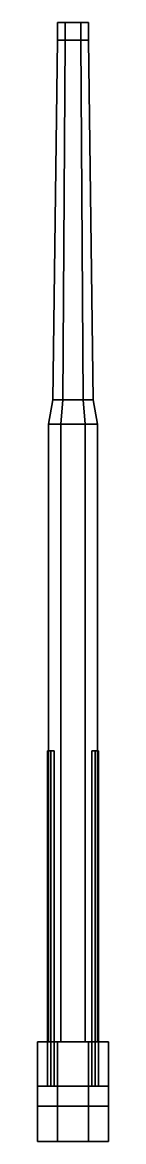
# Model space of a CAD drawing. Extents: x -0.16 to 0.16, y -0.51 to 4.53.
import ezdxf

# ---------------------------------------------------------------- set-up
doc = ezdxf.new("R2010")
doc.units = 0
doc.layers.add('GUN', color=1, linetype='CONTINUOUS')

msp = doc.modelspace()

# ---------------------------------------------------------------- linework, layer by layer
at = {"layer": 'GUN'}
for points in [[(-0.035, 4.53, 0.0706), (-0.07, 4.53, 0.01), (-0.07, 4.45, 0.01), (-0.035, 4.45, 0.0706)], [(-0.07, 4.53, 0.01), (-0.035, 4.53, -0.0506), (-0.035, 4.45, -0.0506), (-0.07, 4.45, 0.01)], [(0.07, 4.53, 0.01), (-0.07, 4.53, 0.01), (-0.035, 4.53, 0.0706), (0.035, 4.53, 0.0706)], [(0.035, 4.53, -0.0506), (-0.035, 4.53, -0.0506), (-0.07, 4.53, 0.01), (0.07, 4.53, 0.01)], [(0.035, 4.53, 0.0706), (-0.035, 4.53, 0.0706), (-0.035, 4.45, 0.0706), (0.035, 4.45, 0.0706)], [(-0.035, 4.53, -0.0506), (0.035, 4.53, -0.0506), (0.035, 4.45, -0.0506), (-0.035, 4.45, -0.0506)], [(0.07, 4.53, 0.01), (0.035, 4.53, 0.0706), (0.035, 4.45, 0.0706), (0.07, 4.45, 0.01)], [(0.035, 4.53, -0.0506), (0.07, 4.53, 0.01), (0.07, 4.45, 0.01), (0.035, 4.45, -0.0506)], [(-0.045, 2.83, -0.0679), (-0.09, 2.83, 0.01), (-0.07, 4.45, 0.01), (-0.035, 4.45, -0.0506)], [(-0.09, 2.83, 0.01), (-0.045, 2.83, 0.0879), (-0.035, 4.45, 0.0706), (-0.07, 4.45, 0.01)], [(0.045, 2.83, -0.0679), (-0.045, 2.83, -0.0679), (-0.035, 4.45, -0.0506), (0.035, 4.45, -0.0506)], [(-0.045, 2.83, 0.0879), (0.045, 2.83, 0.0879), (0.035, 4.45, 0.0706), (-0.035, 4.45, 0.0706)], [(0.09, 2.83, 0.01), (0.045, 2.83, -0.0679), (0.035, 4.45, -0.0506), (0.07, 4.45, 0.01)], [(0.045, 2.83, 0.0879), (0.09, 2.83, 0.01), (0.07, 4.45, 0.01), (0.035, 4.45, 0.0706)], [(-0.055, 2.72, -0.0853), (-0.11, 2.72, 0.01), (-0.09, 2.83, 0.01), (-0.045, 2.83, -0.0679)], [(-0.11, 2.72, 0.01), (-0.055, 2.72, 0.1053), (-0.045, 2.83, 0.0879), (-0.09, 2.83, 0.01)], [(0.055, 2.72, -0.0853), (-0.055, 2.72, -0.0853), (-0.045, 2.83, -0.0679), (0.045, 2.83, -0.0679)], [(-0.055, 2.72, 0.1053), (0.055, 2.72, 0.1053), (0.045, 2.83, 0.0879), (-0.045, 2.83, 0.0879)], [(0.11, 2.72, 0.01), (0.055, 2.72, -0.0853), (0.045, 2.83, -0.0679), (0.09, 2.83, 0.01)], [(0.055, 2.72, 0.1053), (0.11, 2.72, 0.01), (0.09, 2.83, 0.01), (0.045, 2.83, 0.0879)], [(-0.055, 2.72, 0.1053), (-0.11, 2.72, 0.01), (-0.11, -0.06, 0.01), (-0.055, -0.06, 0.1053)], [(-0.11, 2.72, 0.01), (-0.055, 2.72, -0.0853), (-0.055, -0.06, -0.0853), (-0.11, -0.06, 0.01)], [(0.055, 2.72, 0.1053), (-0.055, 2.72, 0.1053), (-0.055, -0.06, 0.1053), (0.055, -0.06, 0.1053)], [(-0.055, 2.72, -0.0853), (0.055, 2.72, -0.0853), (0.055, -0.06, -0.0853), (-0.055, -0.06, -0.0853)], [(0.11, 2.72, 0.01), (0.055, 2.72, 0.1053), (0.055, -0.06, 0.1053), (0.11, -0.06, 0.01)], [(0.055, 2.72, -0.0853), (0.11, 2.72, 0.01), (0.11, -0.06, 0.01), (0.055, -0.06, -0.0853)], [(-0.1, 1.25, 0.245), (-0.115, 1.25, 0.23), (-0.115, -0.26, 0.23), (-0.1, -0.26, 0.245)], [(-0.115, 1.25, 0.23), (-0.1, 1.25, 0.215), (-0.1, -0.26, 0.215), (-0.115, -0.26, 0.23)], [(-0.085, 1.25, 0.23), (-0.1, 1.25, 0.245), (-0.1, -0.26, 0.245), (-0.085, -0.26, 0.23)], [(-0.1, 1.25, 0.215), (-0.085, 1.25, 0.23), (-0.085, -0.26, 0.23), (-0.1, -0.26, 0.215)], [(0.1, 1.25, 0.245), (0.085, 1.25, 0.23), (0.085, -0.26, 0.23), (0.1, -0.26, 0.245)], [(0.085, 1.25, 0.23), (0.1, 1.25, 0.215), (0.1, -0.26, 0.215), (0.085, -0.26, 0.23)], [(0.115, 1.25, 0.23), (0.1, 1.25, 0.245), (0.1, -0.26, 0.245), (0.115, -0.26, 0.23)], [(0.1, 1.25, 0.215), (0.115, 1.25, 0.23), (0.115, -0.26, 0.23), (0.1, -0.26, 0.215)], [(-0.16, -0.06, -0.17), (-0.16, -0.51, -0.17), (-0.16, -0.51, 0.16), (-0.16, -0.06, 0.16)], [(-0.16, -0.06, 0.16), (-0.16, -0.51, 0.16), (0.16, -0.51, 0.16), (0.16, -0.06, 0.16)], [(0.16, -0.06, 0.16), (0.16, -0.06, -0.17), (-0.16, -0.06, -0.17), (-0.16, -0.06, 0.16)], [(-0.07, -0.06, -0.34), (-0.07, -0.51, -0.34), (-0.16, -0.51, -0.17), (-0.16, -0.06, -0.17)], [(0.16, -0.06, -0.17), (0.07, -0.06, -0.34), (-0.07, -0.06, -0.34), (-0.16, -0.06, -0.17)], [(0.07, -0.06, -0.34), (0.07, -0.51, -0.34), (-0.07, -0.51, -0.34), (-0.07, -0.06, -0.34)], [(0.16, -0.51, -0.17), (0.07, -0.51, -0.34), (0.07, -0.06, -0.34), (0.16, -0.06, -0.17)], [(0.16, -0.51, 0.16), (0.16, -0.51, -0.17), (0.16, -0.06, -0.17), (0.16, -0.06, 0.16)], [(-0.16, -0.26, 0.16), (-0.16, -0.35, 0.16), (-0.16, -0.35, 0.27), (-0.16, -0.26, 0.27)], [(-0.16, -0.26, 0.27), (-0.16, -0.35, 0.27), (0.16, -0.35, 0.27), (0.16, -0.26, 0.27)], [(0.16, -0.26, 0.27), (0.16, -0.26, 0.16), (-0.16, -0.26, 0.16), (-0.16, -0.26, 0.27)], [(0.16, -0.35, 0.27), (0.16, -0.35, 0.16), (0.16, -0.26, 0.16), (0.16, -0.26, 0.27)], [(-0.16, -0.35, 0.27), (-0.16, -0.35, 0.16), (0.16, -0.35, 0.16), (0.16, -0.35, 0.27)], [(-0.16, -0.51, 0.16), (-0.16, -0.51, -0.17), (0.16, -0.51, -0.17), (0.16, -0.51, 0.16)], [(-0.16, -0.51, -0.17), (-0.07, -0.51, -0.34), (0.07, -0.51, -0.34), (0.16, -0.51, -0.17)]]:
    msp.add_3dface(points, dxfattribs=at)

doc.saveas('drawing.dxf')
